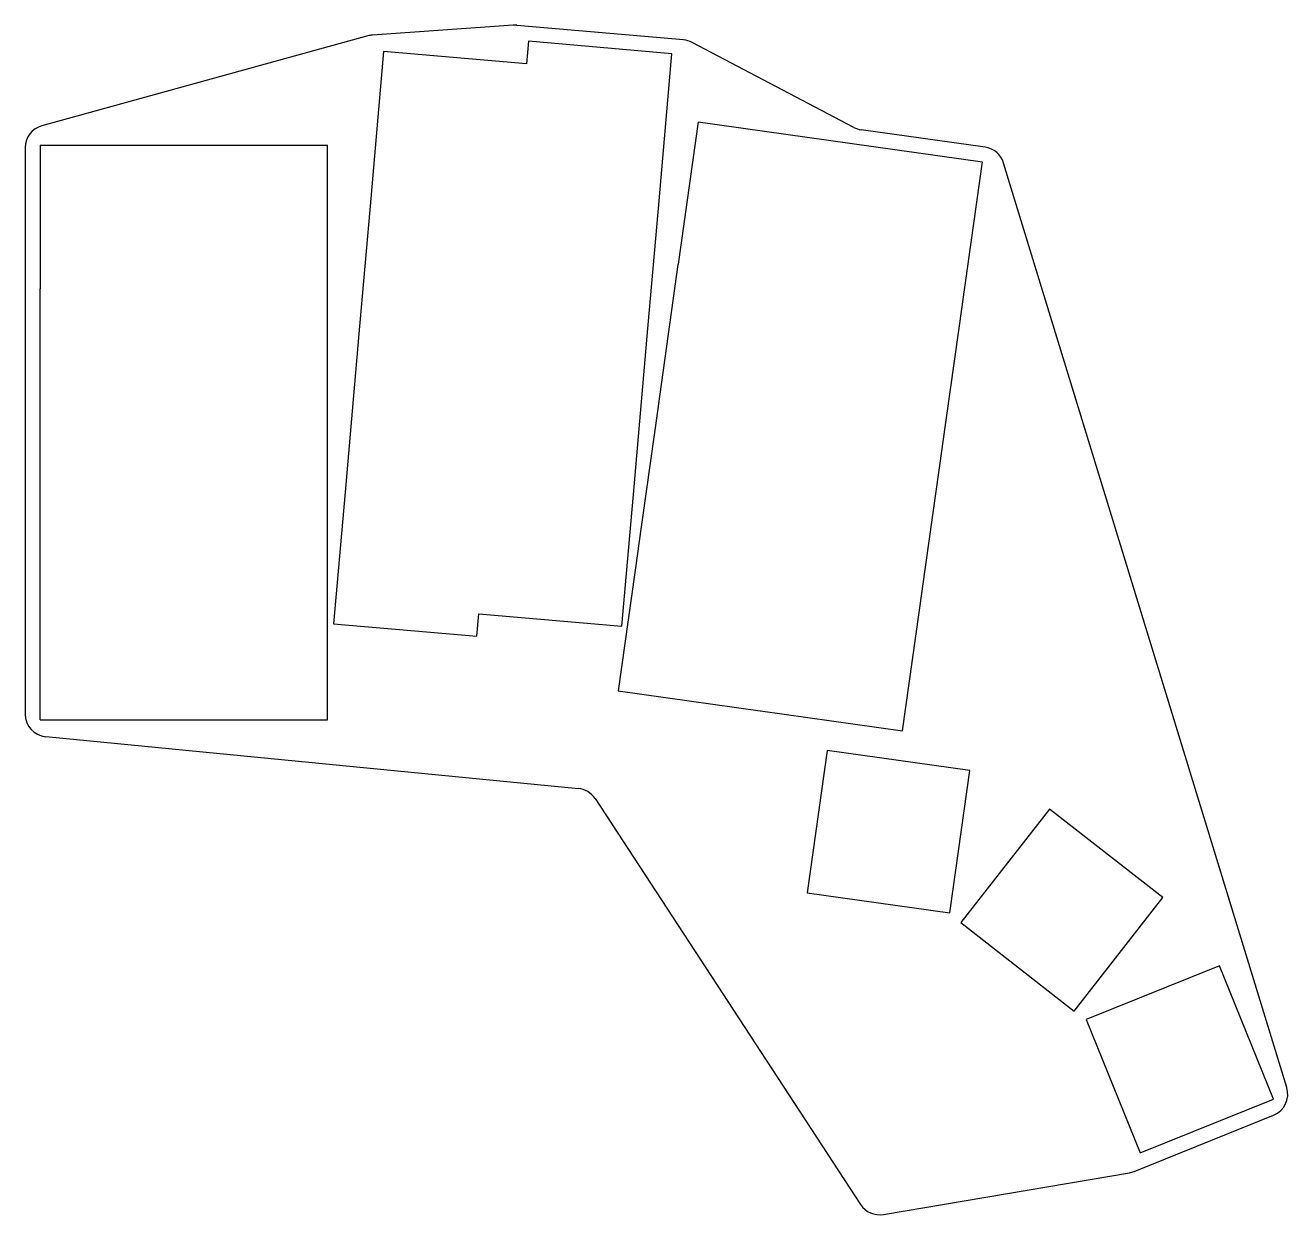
# Model space of a CAD drawing. Header units: millimetres. Extents: x -11 to 156, y -75 to 82.
import ezdxf

# ---------------------------------------------------------------- set-up
doc = ezdxf.new("R2010")
doc.units = ezdxf.units.MM

msp = doc.modelspace()

# ---------------------------------------------------------------- linework, layer by layer
for p, q in [((53.12, 82.4), (34.47, 81.1)), ((75.67, 80.46), (53.59, 82.39)), ((33.88, 81), (-9.3, 69.11)), ((55.15, 80.28), (54.89, 77.29)), ((74.13, 78.61), (55.15, 80.28)), ((35.96, 78.94), (34.31, 60.01)), ((54.89, 77.29), (35.96, 78.94)), ((72.47, 59.69), (74.13, 78.61)), ((98.22, 68.89), (76.8, 80.13)), ((77.59, 69.61), (74.94, 50.8)), ((77.59, 69.61), (115.26, 64.32)), ((115.6, 66.26), (99.2, 68.57)), ((-11.5, 66.21), (-11.5, -8.78)), ((-9.53, 66.53), (-9.53, 47.52)), ((-9.53, 66.53), (28.52, 66.53)), ((28.52, 47.48), (28.52, 66.53)), ((112.62, 45.5), (115.26, 64.32)), ((155.55, -58.2), (118.05, 64.17)), ((34.3, 59.97), (32.65, 41.09)), ((34.31, 60.01), (34.3, 59.97)), ((70.82, 40.76), (72.47, 59.64)), ((72.47, 59.64), (72.47, 59.69)), ((74.93, 50.75), (72.3, 31.98)), ((74.94, 50.8), (74.93, 50.75)), ((-9.53, -9.53), (-9.53, 47.52)), ((28.52, -9.53), (28.52, 47.48)), ((109.98, 26.69), (112.61, 45.45)), ((112.61, 45.45), (112.62, 45.5)), ((32.65, 41.04), (30.99, 22.16)), ((32.65, 41.09), (32.65, 41.04)), ((69.16, 21.83), (70.81, 40.71)), ((70.81, 40.71), (70.82, 40.76)), ((72.29, 31.93), (69.65, 13.17)), ((72.3, 31.98), (72.29, 31.93)), ((107.33, 7.87), (109.97, 26.64)), ((109.97, 26.64), (109.98, 26.69)), ((30.99, 22.11), (29.33, 3.18)), ((30.99, 22.16), (30.99, 22.11)), ((67.5, 2.85), (69.16, 21.78)), ((69.16, 21.78), (69.16, 21.83)), ((69.65, 13.12), (67, -5.7)), ((69.65, 13.17), (69.65, 13.12)), ((104.68, -10.99), (107.33, 7.82)), ((107.33, 7.82), (107.33, 7.87)), ((48.31, 1.52), (48.57, 4.51)), ((48.57, 4.51), (67.5, 2.85)), ((29.33, 3.18), (48.31, 1.52)), ((67, -5.7), (85.82, -8.34)), ((85.82, -8.34), (85.87, -8.35)), ((85.87, -8.35), (104.68, -10.99)), ((-9.53, -9.53), (28.52, -9.53)), ((-8.79, -11.76), (61.74, -18.63)), ((94.7, -13.58), (92.05, -32.44)), ((113.56, -16.23), (94.7, -13.58)), ((110.91, -35.09), (113.56, -16.23)), ((63.96, -19.97), (99.12, -73.69)), ((124.12, -21.34), (112.39, -36.35)), ((139.13, -33.07), (124.12, -21.34)), ((92.05, -32.44), (110.91, -35.09)), ((127.4, -48.08), (139.13, -33.07)), ((112.39, -36.35), (127.4, -48.08)), ((146.65, -42.08), (128.98, -49.21)), ((153.78, -59.74), (146.65, -42.08)), ((128.98, -49.21), (136.12, -66.87)), ((136.12, -66.87), (153.78, -59.74)), ((135.33, -69.32), (153.8, -61.86)), ((102.13, -75.01), (134.71, -69.5))]:
    msp.add_line(p, q)
for centre, start, end in [((53.33, 79.41), 85, 93.9726), ((34.67, 78.11), 93.9726, 105.4042), ((75.41, 77.47), 62.3002, 85), ((-8.5, 66.21), 105.4042, 180), ((99.61, 71.54), 242.3002, 262), ((115.19, 63.29), 17.0338, 82), ((-8.5, -8.78), 180, 264.4428), ((61.45, -21.61), 33.2071, 84.4428), ((152.68, -59.08), 292, 17.0338), ((134.21, -66.54), 279.5926, 292), ((101.63, -72.05), 213.2071, 279.5926)]:
    msp.add_arc(centre, 3, start, end)

doc.saveas('drawing.dxf')
